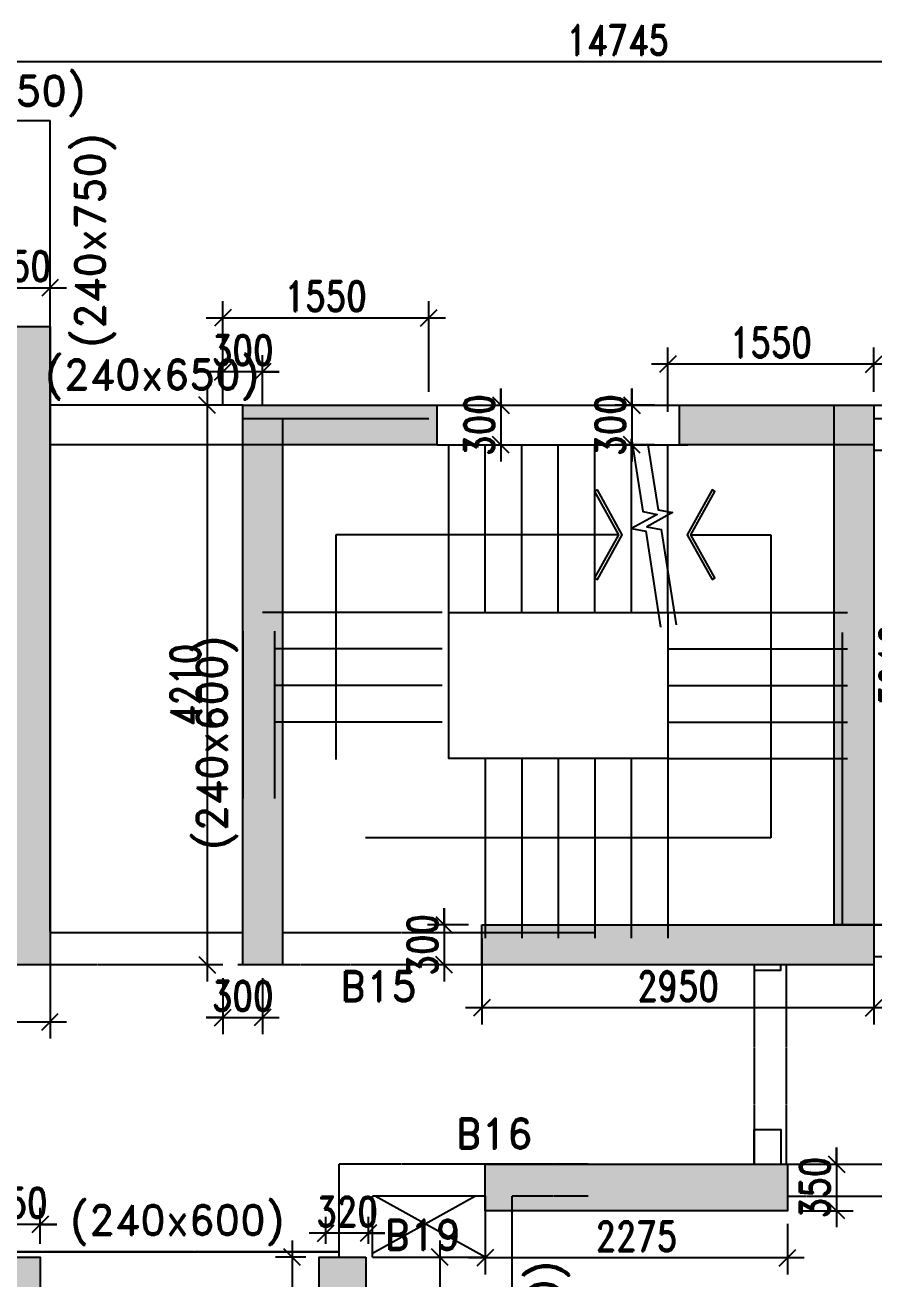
# Model space of a CAD drawing. Header units: millimetres. Extents: x 2061841 to 105821645, y -77612 to 48520811.
# Drawn here: x 105314706 to 105321094, y 48443313 to 48452745 of the extents above; entities that cross this region are included whole.
import ezdxf

# ---------------------------------------------------------------- set-up
doc = ezdxf.new("R2010")
doc.units = ezdxf.units.MM
doc.header["$LTSCALE"] = 10
doc.header["$MEASUREMENT"] = 0
doc.linetypes.add('$0$HIDDEN', pattern=[0.375, 0.25, -0.125])
for name, color, linetype in [('A-ANNO-SYMB', 211, 'Continuous'), ('A-FLOR-STRS', 211, 'Continuous'), ('AS-COLS', 2, 'Continuous'), ('DIM', 8, 'Continuous'), ('S-BEAM', 4, 'Continuous'), ('S-BEAMNO.', 4, 'Continuous'), ('S-CUTOUT', 6, 'Continuous'), ('S-OPENING', 6, 'Continuous'), ('xa_type A_Seventh floor plan$0$A-WALL', 3, 'Continuous')]:
    doc.layers.add(name, color=color, linetype=linetype)
doc.layers.add('S-STRCOL HATCH', color=33, linetype='Continuous', lineweight=9)
doc.styles.add('200', font='romand.shx', dxfattribs={"width": 0.8, "height": 225})
doc.styles.add('Calibri Lt', font='calibril.ttf')
doc.styles.add('RD', font='romand.shx', dxfattribs={"width": 0.9, "height": 225})
doc.dimstyles.new('Dim-0100', dxfattribs={"dimscale": 100, "dimtxt": 1.7, "dimasz": 1.3, "dimexe": 0.75, "dimexo": 0.5, "dimgap": 0.75, "dimtad": 1, "dimdec": 0, "dimrnd": 5, "dimzin": 1, "dimdsep": 46, "dimtxsty": 'Calibri Lt', "dimblk": 'ARCHTICK', "dimcen": 2, "dimdle": 0.75, "dimclrd": 62, "dimclre": 62, "dimclrt": 256, "dimazin": 2, "dimtfac": 1, "dimtdec": 0, "dimtix": 1, "dimtmove": 0, "dimatfit": 3, "dimfxl": 1, "dimlwd": -1, "dimlwe": -1, "dimarcsym": 0})
doc.dimstyles.new('GR1', dxfattribs={"dimtxt": 225, "dimasz": 125, "dimexe": 125, "dimexo": 100, "dimgap": 50, "dimtad": 1, "dimdec": 0, "dimzin": 3, "dimdsep": 46, "dimtxsty": '200', "dimblk1": 'OBLIQUE', "dimblk2": 'OBLIQUE', "dimsah": 1, "dimcen": 0.0625, "dimdle": 125, "dimclrd": 3, "dimclre": 3, "dimclrt": 2, "dimadec": 0, "dimazin": 0, "dimtfac": 1, "dimtdec": 0, "dimtix": 1, "dimtmove": 0, "dimatfit": 3, "dimfxl": 1, "dimtolj": 1, "dimtzin": 0, "dimarcsym": 0})

# ---------------------------------------------------------------- blocks, each defined once
blk = doc.blocks.new('_ArchTick')
at = {"color": 0, "linetype": 'ByBlock', "const_width": 0.15}
blk.add_lwpolyline([(-0.5, -0.5), (0.5, 0.5)], dxfattribs=at)
blk = doc.blocks.new('ST AR')
at = {"ltscale": 5}
blk.add_lwpolyline([(-3.97, 8.44), (-4.52, 8.13), (0, 0), (-4.52, -8.13), (-3.97, -8.44), (0.71, 0)], close=True, dxfattribs=at)
blk = doc.blocks.new('_Oblique')
at = {"color": 0, "linetype": 'ByBlock', "lineweight": -2}
blk.add_line((-0.5, -0.5), (0.5, 0.5), dxfattribs=at)
blk = doc.blocks.new('*D367')
at = {"layer": 'Defpoints', "color": 0, "transparency": 16777216}
for p in [(17719.9, 10310.5), (20669.5, 10310.5), (17719.9, 9686.2)]:
    blk.add_point(p, dxfattribs=at)
at = {"layer": 'DIM', "color": 3, "lineweight": -2, "transparency": 16777216}
for p, q in [((17719.9, 10210.5), (17719.9, 9561.2)), ((20669.5, 10210.5), (20669.5, 9561.2)), ((20794.5, 9686.2), (17594.9, 9686.2))]:
    blk.add_line(p, q, dxfattribs=at)
at = {"layer": 'DIM', "color": 3, "linetype": 'ByBlock', "lineweight": -2, "transparency": 16777216, "xscale": 125, "yscale": 125, "zscale": 125, "rotation": 180}
blk.add_blockref('_Oblique', (17719.9, 9686.2), dxfattribs=at)
at = {"layer": 'DIM', "color": 3, "linetype": 'ByBlock', "lineweight": -2, "transparency": 16777216, "xscale": 125, "yscale": 125, "zscale": 125}
blk.add_blockref('_Oblique', (20669.5, 9686.2), dxfattribs=at)
at = {"layer": 'DIM', "color": 2, "transparency": 16777216, "insert": (19194.7, 9848.7), "char_height": 225, "attachment_point": 5, "style": '200'}
blk.add_mtext('\\A1;2950', dxfattribs=at)
blk = doc.blocks.new('*D368')
at = {"layer": 'Defpoints', "color": 0, "transparency": 16777216}
for p in [(17719.9, 10310.5), (17434.9, 10010.5), (17719.9, 10010.5)]:
    blk.add_point(p, dxfattribs=at)
at = {"layer": 'DIM', "color": 3, "lineweight": -2, "transparency": 16777216}
for p, q in [((17434.9, 10435.5), (17434.9, 9885.5)), ((17434.9, 10310.5), (17434.9, 10435.5)), ((17619.9, 10310.5), (17309.9, 10310.5)), ((17619.9, 10010.5), (17309.9, 10010.5)), ((17434.9, 10010.5), (17434.9, 9885.5))]:
    blk.add_line(p, q, dxfattribs=at)
at = {"layer": 'DIM', "color": 3, "linetype": 'ByBlock', "lineweight": -2, "transparency": 16777216, "xscale": 125, "yscale": 125, "zscale": 125}
for p, rotation in [((17434.9, 10310.5), 270), ((17434.9, 10010.5), 90)]:
    blk.add_blockref('_Oblique', p, dxfattribs=dict(at, rotation=rotation))
at = {"layer": 'DIM', "color": 2, "transparency": 16777216, "insert": (17272.4, 10160.5), "char_height": 225, "attachment_point": 5, "rotation": 90, "style": '200'}
blk.add_mtext('\\A1;300', dxfattribs=at)
blk = doc.blocks.new('*D369')
at = {"layer": 'Defpoints', "color": 0, "transparency": 16777216}
for p in [(20019.5, 8510.5), (20019.5, 8160.5), (20387.8, 8160.5)]:
    blk.add_point(p, dxfattribs=at)
at = {"layer": 'DIM', "color": 3, "lineweight": -2, "transparency": 16777216}
for p, q in [((20387.8, 8635.5), (20387.8, 8035.5)), ((20387.8, 8510.5), (20387.8, 8635.5)), ((20119.5, 8510.5), (20512.8, 8510.5)), ((20119.5, 8160.5), (20512.8, 8160.5)), ((20387.8, 8160.5), (20387.8, 8035.5))]:
    blk.add_line(p, q, dxfattribs=at)
at = {"layer": 'DIM', "color": 3, "linetype": 'ByBlock', "lineweight": -2, "transparency": 16777216, "xscale": 125, "yscale": 125, "zscale": 125}
for p, rotation in [((20387.8, 8510.5), 270), ((20387.8, 8160.5), 90)]:
    blk.add_blockref('_Oblique', p, dxfattribs=dict(at, rotation=rotation))
at = {"layer": 'DIM', "color": 2, "transparency": 16777216, "insert": (20225.3, 8335.5), "char_height": 225, "attachment_point": 5, "rotation": 90, "style": '200'}
blk.add_mtext('\\A1;350', dxfattribs=at)
blk = doc.blocks.new('*D370')
at = {"layer": 'Defpoints', "color": 0, "transparency": 16777216}
for p in [(17744.5, 8160.5), (20019.5, 8160.5), (17744.5, 7805.1)]:
    blk.add_point(p, dxfattribs=at)
at = {"layer": 'DIM', "color": 3, "lineweight": -2, "transparency": 16777216}
for p, q in [((17744.5, 8060.5), (17744.5, 7680.1)), ((20019.5, 8060.5), (20019.5, 7680.1)), ((20144.5, 7805.1), (17619.5, 7805.1))]:
    blk.add_line(p, q, dxfattribs=at)
at = {"layer": 'DIM', "color": 3, "linetype": 'ByBlock', "lineweight": -2, "transparency": 16777216, "xscale": 125, "yscale": 125, "zscale": 125, "rotation": 180}
blk.add_blockref('_Oblique', (17744.5, 7805.1), dxfattribs=at)
at = {"layer": 'DIM', "color": 3, "linetype": 'ByBlock', "lineweight": -2, "transparency": 16777216, "xscale": 125, "yscale": 125, "zscale": 125}
blk.add_blockref('_Oblique', (20019.5, 7805.1), dxfattribs=at)
at = {"layer": 'DIM', "color": 2, "transparency": 16777216, "insert": (18882, 7967.6), "char_height": 225, "attachment_point": 5, "style": '200'}
blk.add_mtext('\\A1;2275', dxfattribs=at)
blk = doc.blocks.new('*D375')
at = {"layer": 'Defpoints', "color": 0, "transparency": 16777216}
for p in [(16545.1, 7990.4), (16545.1, 7810.5), (16865.1, 7810.5)]:
    blk.add_point(p, dxfattribs=at)
at = {"layer": 'DIM', "color": 3, "lineweight": -2, "transparency": 16777216}
for p, q in [((16545.1, 7910.5), (16545.1, 8115.4)), ((16865.1, 7910.5), (16865.1, 8115.4)), ((16990.1, 7990.4), (16420.1, 7990.4)), ((16545.1, 7990.4), (16420.1, 7990.4)), ((16865.1, 7990.4), (16990.1, 7990.4))]:
    blk.add_line(p, q, dxfattribs=at)
at = {"layer": 'DIM', "color": 3, "linetype": 'ByBlock', "lineweight": -2, "transparency": 16777216, "xscale": 125, "yscale": 125, "zscale": 125}
blk.add_blockref('_Oblique', (16545.1, 7990.4), dxfattribs=at)
at = {"layer": 'DIM', "color": 3, "linetype": 'ByBlock', "lineweight": -2, "transparency": 16777216, "xscale": 125, "yscale": 125, "zscale": 125, "rotation": 180}
blk.add_blockref('_Oblique', (16865.1, 7990.4), dxfattribs=at)
at = {"layer": 'DIM', "color": 2, "transparency": 16777216, "insert": (16705.1, 8152.9), "char_height": 225, "attachment_point": 5, "style": '200'}
blk.add_mtext('\\A1;320', dxfattribs=at)
blk = doc.blocks.new('*D376')
at = {"layer": 'Defpoints', "color": 0, "transparency": 16777216}
for p in [(16865.1, 7810.5), (16964.5, 5110.5), (17403.1, 5110.5)]:
    blk.add_point(p, dxfattribs=at)
at = {"layer": 'DIM', "color": 3, "lineweight": -2, "transparency": 16777216}
for p, q in [((17403.1, 7935.5), (17403.1, 4985.5)), ((16965.1, 7810.5), (17528.1, 7810.5)), ((17064.5, 5110.5), (17528.1, 5110.5))]:
    blk.add_line(p, q, dxfattribs=at)
at = {"layer": 'DIM', "color": 3, "linetype": 'ByBlock', "lineweight": -2, "transparency": 16777216, "xscale": 125, "yscale": 125, "zscale": 125}
for p, rotation in [((17403.1, 7810.5), 90), ((17403.1, 5110.5), 270)]:
    blk.add_blockref('_Oblique', p, dxfattribs=dict(at, rotation=rotation))
at = {"layer": 'DIM', "color": 2, "transparency": 16777216, "insert": (17240.6, 6460.5), "char_height": 225, "attachment_point": 5, "rotation": 90, "style": '200'}
blk.add_mtext('\\A1;2700', dxfattribs=at)
blk = doc.blocks.new('*D379')
at = {"layer": 'Defpoints', "color": 0, "transparency": 16777216}
for p in [(14045.1, 8056.9), (14045.1, 7810.5), (14395.1, 7810.5)]:
    blk.add_point(p, dxfattribs=at)
at = {"layer": 'DIM', "color": 3, "lineweight": -2, "transparency": 16777216}
for p, q in [((14045.1, 7910.5), (14045.1, 8181.9)), ((14395.1, 7910.5), (14395.1, 8181.9)), ((14520.1, 8056.9), (13920.1, 8056.9)), ((14045.1, 8056.9), (13920.1, 8056.9)), ((14395.1, 8056.9), (14520.1, 8056.9))]:
    blk.add_line(p, q, dxfattribs=at)
at = {"layer": 'DIM', "color": 3, "linetype": 'ByBlock', "lineweight": -2, "transparency": 16777216, "xscale": 125, "yscale": 125, "zscale": 125}
blk.add_blockref('_Oblique', (14045.1, 8056.9), dxfattribs=at)
at = {"layer": 'DIM', "color": 3, "linetype": 'ByBlock', "lineweight": -2, "transparency": 16777216, "xscale": 125, "yscale": 125, "zscale": 125, "rotation": 180}
blk.add_blockref('_Oblique', (14395.1, 8056.9), dxfattribs=at)
at = {"layer": 'DIM', "color": 2, "transparency": 16777216, "insert": (14220.1, 8219.4), "char_height": 225, "attachment_point": 5, "style": '200'}
blk.add_mtext('\\A1;350', dxfattribs=at)
blk = doc.blocks.new('*D418')
at = {"layer": 'Defpoints', "color": 0, "transparency": 16777216}
for p in [(15950, 14220.3), (15651.3, 10010.5), (15769.5, 10010.5)]:
    blk.add_point(p, dxfattribs=at)
at = {"layer": 'DIM', "color": 3, "lineweight": -2, "transparency": 16777216}
for p, q in [((15651.3, 14345.3), (15651.3, 9885.5)), ((15850, 14220.3), (15526.3, 14220.3)), ((15669.5, 10010.5), (15526.3, 10010.5))]:
    blk.add_line(p, q, dxfattribs=at)
at = {"layer": 'DIM', "color": 3, "linetype": 'ByBlock', "lineweight": -2, "transparency": 16777216, "xscale": 125, "yscale": 125, "zscale": 125}
for p, rotation in [((15651.3, 14220.3), 90), ((15651.3, 10010.5), 270)]:
    blk.add_blockref('_Oblique', p, dxfattribs=dict(at, rotation=rotation))
at = {"layer": 'DIM', "color": 2, "transparency": 16777216, "insert": (15488.8, 12115.4), "char_height": 225, "attachment_point": 5, "rotation": 90, "style": '200'}
blk.add_mtext('\\A1;4210', dxfattribs=at)
blk = doc.blocks.new('*D436')
at = {"layer": 'Defpoints', "color": 0, "transparency": 16777216}
for p in [(19119.5, 14529), (20669.5, 14220.3), (19119.5, 14070.3)]:
    blk.add_point(p, dxfattribs=at)
at = {"layer": 'DIM', "color": 3, "lineweight": -2, "transparency": 16777216}
for p, q in [((19119.5, 14170.3), (19119.5, 14654)), ((20669.5, 14320.3), (20669.5, 14654)), ((20794.5, 14529), (18994.5, 14529))]:
    blk.add_line(p, q, dxfattribs=at)
at = {"layer": 'DIM', "color": 3, "linetype": 'ByBlock', "lineweight": -2, "transparency": 16777216, "xscale": 125, "yscale": 125, "zscale": 125, "rotation": 180}
blk.add_blockref('_Oblique', (19119.5, 14529), dxfattribs=at)
at = {"layer": 'DIM', "color": 3, "linetype": 'ByBlock', "lineweight": -2, "transparency": 16777216, "xscale": 125, "yscale": 125, "zscale": 125}
blk.add_blockref('_Oblique', (20669.5, 14529), dxfattribs=at)
at = {"layer": 'DIM', "color": 2, "transparency": 16777216, "insert": (19894.5, 14691.5), "char_height": 225, "attachment_point": 5, "style": '200'}
blk.add_mtext('\\A1;1550', dxfattribs=at)
blk = doc.blocks.new('*D437')
at = {"layer": 'Defpoints', "color": 0, "transparency": 16777216}
for p in [(17319.5, 14220.3), (17319.5, 13920.3), (17862.3, 13920.3)]:
    blk.add_point(p, dxfattribs=at)
at = {"layer": 'DIM', "color": 3, "lineweight": -2, "transparency": 16777216}
for p, q in [((17862.3, 14345.3), (17862.3, 13795.3)), ((17862.3, 14220.3), (17862.3, 14345.3)), ((17419.5, 14220.3), (17987.3, 14220.3)), ((17419.5, 13920.3), (17987.3, 13920.3)), ((17862.3, 13920.3), (17862.3, 13795.3))]:
    blk.add_line(p, q, dxfattribs=at)
at = {"layer": 'DIM', "color": 3, "linetype": 'ByBlock', "lineweight": -2, "transparency": 16777216, "xscale": 125, "yscale": 125, "zscale": 125}
for p, rotation in [((17862.3, 14220.3), 270), ((17862.3, 13920.3), 90)]:
    blk.add_blockref('_Oblique', p, dxfattribs=dict(at, rotation=rotation))
at = {"layer": 'DIM', "color": 2, "transparency": 16777216, "insert": (17699.8, 14070.3), "char_height": 225, "attachment_point": 5, "rotation": 90, "style": '200'}
blk.add_mtext('\\A1;300', dxfattribs=at)
blk = doc.blocks.new('*D438')
at = {"layer": 'Defpoints', "color": 0, "transparency": 16777216}
for p in [(20369.5, 14220.3), (20369.5, 10310.5), (20985.7, 10310.5)]:
    blk.add_point(p, dxfattribs=at)
at = {"layer": 'DIM', "color": 3, "lineweight": -2, "transparency": 16777216}
for p, q in [((20985.7, 14345.3), (20985.7, 10185.5)), ((20469.5, 14220.3), (21110.7, 14220.3)), ((20469.5, 10310.5), (21110.7, 10310.5))]:
    blk.add_line(p, q, dxfattribs=at)
at = {"layer": 'DIM', "color": 3, "linetype": 'ByBlock', "lineweight": -2, "transparency": 16777216, "xscale": 125, "yscale": 125, "zscale": 125}
for p, rotation in [((20985.7, 14220.3), 90), ((20985.7, 10310.5), 270)]:
    blk.add_blockref('_Oblique', p, dxfattribs=dict(at, rotation=rotation))
at = {"layer": 'DIM', "color": 2, "transparency": 16777216, "insert": (20823.2, 12265.4), "char_height": 225, "attachment_point": 5, "rotation": 90, "style": '200'}
blk.add_mtext('\\A1;3910', dxfattribs=at)
blk = doc.blocks.new('*D442')
at = {"layer": 'Defpoints', "color": 0, "transparency": 16777216}
for p in [(15769.5, 14470.9), (15769.5, 14120.5), (16069.5, 14120.5)]:
    blk.add_point(p, dxfattribs=at)
at = {"layer": 'DIM', "color": 3, "lineweight": -2, "transparency": 16777216}
for p, q in [((15769.5, 14220.5), (15769.5, 14595.9)), ((16069.5, 14220.5), (16069.5, 14595.9)), ((16194.5, 14470.9), (15644.5, 14470.9)), ((15769.5, 14470.9), (15644.5, 14470.9)), ((16069.5, 14470.9), (16194.5, 14470.9))]:
    blk.add_line(p, q, dxfattribs=at)
at = {"layer": 'DIM', "color": 3, "linetype": 'ByBlock', "lineweight": -2, "transparency": 16777216, "xscale": 125, "yscale": 125, "zscale": 125}
blk.add_blockref('_Oblique', (15769.5, 14470.9), dxfattribs=at)
at = {"layer": 'DIM', "color": 3, "linetype": 'ByBlock', "lineweight": -2, "transparency": 16777216, "xscale": 125, "yscale": 125, "zscale": 125, "rotation": 180}
blk.add_blockref('_Oblique', (16069.5, 14470.9), dxfattribs=at)
at = {"layer": 'DIM', "color": 2, "transparency": 16777216, "insert": (15919.5, 14633.4), "char_height": 225, "attachment_point": 5, "style": '200'}
blk.add_mtext('\\A1;300', dxfattribs=at)
blk = doc.blocks.new('*D448')
at = {"layer": 'Defpoints', "color": 0, "transparency": 16777216}
for p in [(19119.5, 14220.3), (18848.5, 13920.3), (19119.5, 13920.3)]:
    blk.add_point(p, dxfattribs=at)
at = {"layer": 'DIM', "color": 3, "lineweight": -2, "transparency": 16777216}
for p, q in [((18848.5, 14345.3), (18848.5, 13795.3)), ((18848.5, 14220.3), (18848.5, 14345.3)), ((19019.5, 14220.3), (18723.5, 14220.3)), ((19019.5, 13920.3), (18723.5, 13920.3)), ((18848.5, 13920.3), (18848.5, 13795.3))]:
    blk.add_line(p, q, dxfattribs=at)
at = {"layer": 'DIM', "color": 3, "linetype": 'ByBlock', "lineweight": -2, "transparency": 16777216, "xscale": 125, "yscale": 125, "zscale": 125}
for p, rotation in [((18848.5, 14220.3), 270), ((18848.5, 13920.3), 90)]:
    blk.add_blockref('_Oblique', p, dxfattribs=dict(at, rotation=rotation))
at = {"layer": 'DIM', "color": 2, "transparency": 16777216, "insert": (18686, 14070.3), "char_height": 225, "attachment_point": 5, "rotation": 90, "style": '200'}
blk.add_mtext('\\A1;300', dxfattribs=at)
blk = doc.blocks.new('*D449')
at = {"layer": 'Defpoints', "color": 0, "transparency": 16777216}
for p in [(17319.5, 14877.1), (15769.5, 14220.3), (17319.5, 14220.3)]:
    blk.add_point(p, dxfattribs=at)
at = {"layer": 'DIM', "color": 3, "lineweight": -2, "transparency": 16777216}
for p, q in [((15769.5, 14320.3), (15769.5, 15002.1)), ((17319.5, 14320.3), (17319.5, 15002.1)), ((15644.5, 14877.1), (17444.5, 14877.1))]:
    blk.add_line(p, q, dxfattribs=at)
at = {"layer": 'DIM', "color": 3, "linetype": 'ByBlock', "lineweight": -2, "transparency": 16777216, "xscale": 125, "yscale": 125, "zscale": 125, "rotation": 180}
blk.add_blockref('_Oblique', (15769.5, 14877.1), dxfattribs=at)
at = {"layer": 'DIM', "color": 3, "linetype": 'ByBlock', "lineweight": -2, "transparency": 16777216, "xscale": 125, "yscale": 125, "zscale": 125}
blk.add_blockref('_Oblique', (17319.5, 14877.1), dxfattribs=at)
at = {"layer": 'DIM', "color": 2, "transparency": 16777216, "insert": (16544.5, 15039.6), "char_height": 225, "attachment_point": 5, "style": '200'}
blk.add_mtext('\\A1;1550', dxfattribs=at)
blk = doc.blocks.new('*D450')
at = {"layer": 'Defpoints', "color": 0, "transparency": 16777216}
for p in [(15769.5, 10010.5), (16069.5, 10010.5), (16069.5, 9613.4)]:
    blk.add_point(p, dxfattribs=at)
at = {"layer": 'DIM', "color": 3, "lineweight": -2, "transparency": 16777216}
for p, q in [((15769.5, 9910.5), (15769.5, 9488.4)), ((16069.5, 9910.5), (16069.5, 9488.4)), ((15644.5, 9613.4), (16194.5, 9613.4)), ((15769.5, 9613.4), (15644.5, 9613.4)), ((16069.5, 9613.4), (16194.5, 9613.4))]:
    blk.add_line(p, q, dxfattribs=at)
at = {"layer": 'DIM', "color": 3, "linetype": 'ByBlock', "lineweight": -2, "transparency": 16777216, "xscale": 125, "yscale": 125, "zscale": 125}
blk.add_blockref('_Oblique', (15769.5, 9613.4), dxfattribs=at)
at = {"layer": 'DIM', "color": 3, "linetype": 'ByBlock', "lineweight": -2, "transparency": 16777216, "xscale": 125, "yscale": 125, "zscale": 125, "rotation": 180}
blk.add_blockref('_Oblique', (16069.5, 9613.4), dxfattribs=at)
at = {"layer": 'DIM', "color": 2, "transparency": 16777216, "insert": (15919.5, 9775.9), "char_height": 225, "attachment_point": 5, "style": '200'}
blk.add_mtext('\\A1;300', dxfattribs=at)
blk = doc.blocks.new('*D453')
at = {"layer": 'Defpoints', "color": 0, "transparency": 16777216}
for p in [(14469.6, 15102.5), (14469.6, 14810.5), (14019.6, 14710.5)]:
    blk.add_point(p, dxfattribs=at)
at = {"layer": 'DIM', "color": 3, "lineweight": -2, "transparency": 16777216}
for p, q in [((14019.6, 14810.5), (14019.6, 15227.5)), ((14469.6, 14910.5), (14469.6, 15227.5)), ((13894.6, 15102.5), (14594.6, 15102.5)), ((14019.6, 15102.5), (13894.6, 15102.5)), ((14469.6, 15102.5), (14594.6, 15102.5))]:
    blk.add_line(p, q, dxfattribs=at)
at = {"layer": 'DIM', "color": 3, "linetype": 'ByBlock', "lineweight": -2, "transparency": 16777216, "xscale": 125, "yscale": 125, "zscale": 125}
blk.add_blockref('_Oblique', (14019.6, 15102.5), dxfattribs=at)
at = {"layer": 'DIM', "color": 3, "linetype": 'ByBlock', "lineweight": -2, "transparency": 16777216, "xscale": 125, "yscale": 125, "zscale": 125, "rotation": 180}
blk.add_blockref('_Oblique', (14469.6, 15102.5), dxfattribs=at)
at = {"layer": 'DIM', "color": 2, "transparency": 16777216, "insert": (14244.6, 15265), "char_height": 225, "attachment_point": 5, "style": '200'}
blk.add_mtext('\\A1;450', dxfattribs=at)
blk = doc.blocks.new('*D487')
at = {"layer": 'AS-COLS', "color": 3, "lineweight": -2, "transparency": 16777216}
for p, q in [((16291.6, 7935.5), (16291.6, 5285.5)), ((16395.1, 7810.5), (16166.6, 7810.5)), ((16395.1, 5410.5), (16166.6, 5410.5))]:
    blk.add_line(p, q, dxfattribs=at)
at = {"layer": 'Defpoints', "color": 0, "transparency": 16777216}
for p in [(16495.1, 7810.5), (16291.6, 5410.5), (16495.1, 5410.5)]:
    blk.add_point(p, dxfattribs=at)
at = {"layer": 'AS-COLS', "color": 3, "linetype": 'ByBlock', "lineweight": -2, "transparency": 16777216, "xscale": 125, "yscale": 125, "zscale": 125}
for p, rotation in [((16291.6, 7810.5), 90), ((16291.6, 5410.5), 270)]:
    blk.add_blockref('_Oblique', p, dxfattribs=dict(at, rotation=rotation))
at = {"layer": 'AS-COLS', "color": 2, "transparency": 16777216, "insert": (16129.1, 6610.5), "char_height": 225, "attachment_point": 5, "rotation": 90, "style": '200'}
blk.add_mtext('\\A1;2400', dxfattribs=at)
blk = doc.blocks.new('*D489')
at = {"color": 3, "lineweight": -2, "transparency": 16777216}
for p, q in [((14469.6, 10010.5), (14469.6, 9455.9)), ((12869.6, 9910.5), (12869.6, 9455.9)), ((12744.6, 9580.9), (14594.6, 9580.9))]:
    blk.add_line(p, q, dxfattribs=at)
at = {"layer": 'Defpoints', "color": 0, "transparency": 16777216}
for p in [(14469.6, 10110.5), (12869.6, 10010.5), (14469.6, 9580.9)]:
    blk.add_point(p, dxfattribs=at)
at = {"color": 3, "linetype": 'ByBlock', "lineweight": -2, "transparency": 16777216, "xscale": 125, "yscale": 125, "zscale": 125, "rotation": 180}
blk.add_blockref('_Oblique', (12869.6, 9580.9), dxfattribs=at)
at = {"color": 3, "linetype": 'ByBlock', "lineweight": -2, "transparency": 16777216, "xscale": 125, "yscale": 125, "zscale": 125}
blk.add_blockref('_Oblique', (14469.6, 9580.9), dxfattribs=at)
at = {"color": 2, "transparency": 16777216, "insert": (13669.6, 9743.4), "char_height": 225, "attachment_point": 5, "style": '200'}
blk.add_mtext('\\A1;1600', dxfattribs=at)
blk = doc.blocks.new('*D661')
at = {"layer": 'AS-COLS', "color": 3, "lineweight": -2, "transparency": 16777216}
for p, q in [((102563538.5, 48541991.2), (102563538.5, 48550609.2)), ((102548668.4, 48550484.2), (102563663.5, 48550484.2)), ((102548793.4, 48550407.8), (102548793.4, 48550359.2))]:
    blk.add_line(p, q, dxfattribs=at)
at = {"layer": 'Defpoints', "color": 0, "transparency": 16777216}
for p in [(102548793.4, 48550507.8), (102563538.5, 48550484.2), (102563538.5, 48541891.2)]:
    blk.add_point(p, dxfattribs=at)
at = {"layer": 'AS-COLS', "color": 3, "linetype": 'ByBlock', "lineweight": -2, "transparency": 16777216, "xscale": 125, "yscale": 125, "zscale": 125, "rotation": 180}
blk.add_blockref('_Oblique', (102548793.4, 48550484.2), dxfattribs=at)
at = {"layer": 'AS-COLS', "color": 3, "linetype": 'ByBlock', "lineweight": -2, "transparency": 16777216, "xscale": 125, "yscale": 125, "zscale": 125}
blk.add_blockref('_Oblique', (102563538.5, 48550484.2), dxfattribs=at)
at = {"layer": 'AS-COLS', "color": 2, "transparency": 16777216, "insert": (102556166, 48550646.7), "char_height": 225, "attachment_point": 5, "style": '200'}
blk.add_mtext('\\A1;14745', dxfattribs=at)
blk = doc.blocks.new('G$CDE8A9FAD')
at = {"layer": 'S-STRCOL HATCH'}
h = blk.add_hatch(color=256, dxfattribs=at)
h.dxf.hatch_style = 1
edge = h.paths.add_edge_path()
edge.add_line((14169.6, 10010.5), (12869.6, 10010.5))
edge.add_line((12869.6, 10010.5), (12869.6, 10360))
edge.add_line((12869.6, 10360), (14019.6, 10360))
edge.add_line((14019.6, 10360), (14019.6, 14810.5))
edge.add_line((14019.6, 14810.5), (14469.6, 14810.5))
edge.add_line((14469.6, 14810.5), (14469.6, 10010.5))
edge.add_line((14469.6, 10010.5), (14169.6, 10010.5))
h = blk.add_hatch(color=256, dxfattribs=at)
h.dxf.hatch_style = 1
h.paths.add_polyline_path([(14169.6, 10010.5), (14469.6, 10010.5), (14469.6, 14810.5), (14169.6, 14810.5), (14169.6, 10010.5)])
h = blk.add_hatch(color=256, dxfattribs=at)
h.dxf.hatch_style = 1
h.paths.add_polyline_path([(15919.9, 14220.3), (17381.6, 14220.3), (17381.6, 13920.3), (15919.9, 13920.3), (15919.9, 14220.3)])
h = blk.add_hatch(color=256, dxfattribs=at)
h.dxf.hatch_style = 1
h.paths.add_polyline_path([(20369.4, 14220.2), (19207, 14220), (19207, 13920), (20369.4, 13920.2), (20369.4, 14220.3)], is_closed=False)
h = blk.add_hatch(color=256, dxfattribs=at)
h.dxf.hatch_style = 1
h.paths.add_polyline_path([(20669.4, 14220.3), (20669.5, 10310.5), (20369.5, 10310.5), (20369.4, 14220.3), (20669.4, 14220.3)])
h = blk.add_hatch(color=256, dxfattribs=at)
h.dxf.hatch_style = 1
h.paths.add_polyline_path([(16219.9, 14120.5), (16219.9, 10010.5), (15919.9, 10010.5), (15919.9, 14120.5), (16219.9, 14120.5)])
h = blk.add_hatch(color=256, dxfattribs=at)
h.dxf.hatch_style = 1
h.paths.add_polyline_path([(17719.9, 10310.5), (20669.5, 10310.5), (20669.5, 10010.5), (17719.9, 10010.5), (17719.9, 10310.5)])
h = blk.add_hatch(color=256, dxfattribs=at)
h.dxf.hatch_style = 1
h.paths.add_polyline_path([(17744.5, 8510.5), (20019.5, 8510.5), (20019.5, 8160.5), (17744.5, 8160.5), (17744.5, 8510.5)])
h = blk.add_hatch(color=256, dxfattribs=at)
h.dxf.hatch_style = 1
h.paths.add_polyline_path([(16845.1, 7810.5), (16845.1, 5110.5), (14045.1, 5110.5), (14045.1, 7810.5), (14395.1, 7810.5), (14395.1, 5410.5), (16495.1, 5410.5), (16495.1, 7810.5)])
at = {"layer": 'AS-COLS', "color": 1, "elevation": 0}
blk.add_lwpolyline([(14169.6, 10010.5), (12869.6, 10010.5), (12869.6, 10360), (14019.6, 10360), (14019.6, 14810.5), (14469.6, 14810.5), (14469.6, 10010.5), (14169.6, 10010.5)], dxfattribs=at)
for points in [[(15919.9, 14220.3), (17381.6, 14220.3), (17381.6, 13920.3), (15919.9, 13920.3)], [(19207, 14220), (20669.5, 14220.3), (20669.5, 13920.3), (19207, 13920)], [(20669.4, 14220.3), (20669.5, 10310.5), (20369.5, 10310.5), (20369.4, 14220.3)], [(16219.9, 14120.5), (16219.9, 10010.5), (15919.9, 10010.5), (15919.9, 14120.5)], [(17719.9, 10310.5), (20669.5, 10310.5), (20669.5, 10010.5), (17719.9, 10010.5)], [(17744.5, 8510.5), (20019.5, 8510.5), (20019.5, 8160.5), (17744.5, 8160.5)], [(16845.1, 7810.5), (16845.1, 5110.5), (14045.1, 5110.5), (14045.1, 7810.5), (14395.1, 7810.5), (14395.1, 5410.5), (16495.1, 5410.5), (16495.1, 7810.5)]]:
    blk.add_lwpolyline(points, close=True, dxfattribs=at)
at = {"color": 6}
dim = blk.add_linear_dim(base=(14469.6, 9580.9), p1=(12869.6, 10010.5), p2=(14469.6, 10110.5), dimstyle='GR1', dxfattribs=at)
dim.commit()
dim.dimension.update_dxf_attribs({"geometry": '*D489', "text_midpoint": (13669.6, 9743.4)})
at = {"layer": 'AS-COLS', "color": 6}
dim = blk.add_linear_dim(base=(16291.6, 5410.5), p1=(16495.1, 7810.5), p2=(16495.1, 5410.5), angle=90, dimstyle='GR1', dxfattribs=at)
dim.commit()
dim.dimension.update_dxf_attribs({"geometry": '*D487', "text_midpoint": (16129.1, 6610.5)})
at = {"layer": 'DIM'}
for base, p1, p2, picture, middle in [((14469.6, 15102.5, 0), (14019.6, 14710.5), (14469.6, 14810.5), '*D453', (14244.6, 15265, 0)), ((17319.5, 14877.1), (15769.5, 14220.3), (17319.5, 14220.3), '*D449', (16544.5, 15039.6)), ((19119.5, 14529, 0), (20669.5, 14220.3), (19119.5, 14070.3), '*D436', (19894.5, 14691.5, 0)), ((15769.5, 14470.9, 0), (16069.5, 14120.5), (15769.5, 14120.5), '*D442', (15919.5, 14633.4, 0)), ((17719.9, 9686.2, 0), (20669.5, 10310.5, 0), (17719.9, 10310.5, 0), '*D367', (19194.7, 9848.7, 0)), ((16069.5, 9613.4), (15769.5, 10010.5), (16069.5, 10010.5), '*D450', (15919.5, 9775.9)), ((14045.1, 8056.9, 0), (14395.1, 7810.5), (14045.1, 7810.5), '*D379', (14220.1, 8219.4, 0)), ((16545.1, 7990.4, 0), (16865.1, 7810.5), (16545.1, 7810.5), '*D375', (16705.1, 8152.9, 0)), ((17744.5, 7805.1, 0), (20019.5, 8160.5), (17744.5, 8160.5), '*D370', (18882, 7967.6, 0))]:
    dim = blk.add_linear_dim(base=base, p1=p1, p2=p2, dimstyle='GR1', dxfattribs=at)
    dim.commit()
    dim.dimension.update_dxf_attribs({"geometry": picture, "text_midpoint": middle})
for base, p1, p2, picture, middle in [((15651.3, 10010.5, 0), (15950, 14220.3), (15769.5, 10010.5), '*D418', (15488.8, 12115.4, 0)), ((17862.3, 13920.3, 0), (17319.5, 14220.3), (17319.5, 13920.3), '*D437', (17699.8, 14070.3, 0)), ((18848.5, 13920.3, 0), (19119.5, 14220.3), (19119.5, 13920.3), '*D448', (18686, 14070.3, 0)), ((20985.7, 10310.5, 0), (20369.5, 14220.3), (20369.5, 10310.5, 0), '*D438', (20823.2, 12265.4, 0)), ((17434.9, 10010.5), (17719.9, 10310.5, 0), (17719.9, 10010.5, 0), '*D368', (17272.4, 10160.5)), ((20387.8, 8160.5, 0), (20019.5, 8510.5), (20019.5, 8160.5), '*D369', (20225.3, 8335.5, 0)), ((17403.1, 5110.5, 0), (16865.1, 7810.5), (16964.5, 5110.5), '*D376', (17240.6, 6460.5, 0))]:
    dim = blk.add_linear_dim(base=base, p1=p1, p2=p2, angle=90, dimstyle='GR1', dxfattribs=at)
    dim.commit()
    dim.dimension.update_dxf_attribs({"geometry": picture, "text_midpoint": middle})
blk = doc.blocks.new('TOWER-A TYPICAL FLOOR FRAMING PLAN N')
at = {"layer": 'A-ANNO-SYMB', "elevation": 0}
for points in [[(102556268.5, 48547646.2), (102556354.2, 48547100.2), (102556461.8, 48547079), (102556269.7, 48546973.2), (102556377.3, 48546952), (102556488.1, 48546231)], [(102556392.6, 48547600.9), (102556469.2, 48547113.1), (102556576.8, 48547091.9), (102556384.7, 48546986.1), (102556492.3, 48546964.9), (102556605.9, 48546247.2)]]:
    blk.add_lwpolyline(points, dxfattribs=at)
at = {"layer": 'A-FLOR-STRS', "ltscale": 0.5, "elevation": 0}
for points in [[(102556268.5, 48546341.6), (102556268.5, 48547646.2)], [(102554893.5, 48546341.6), (102554893.5, 48547601.2)], [(102555168.5, 48546341.6), (102555168.5, 48547601.2)], [(102555443.5, 48546341.6), (102555443.5, 48547601.1)], [(102555718.5, 48546341.6), (102555718.5, 48547601.1)], [(102555993.5, 48546342.7), (102555993.5, 48547601)], [(102556543.5, 48546341.6), (102556543.5, 48547600.9)], [(102554843.5, 48546341.7), (102553493.5, 48546341.7)], [(102556543.5, 48546341.3), (102557893.5, 48546341.3)], [(102554843.5, 48546066.3), (102553583.9, 48546066.3)], [(102556543.5, 48546066.3), (102557893.5, 48546066.3)], [(102554843.5, 48545791.5), (102553583.9, 48545791.5)], [(102556543.5, 48545791.3), (102557893.5, 48545791.3)], [(102554843.5, 48545516.7), (102553583.9, 48545516.7)], [(102556543.5, 48545516.3), (102557893.5, 48545516.3)], [(102556543.5, 48545331.6), (102556543.5, 48543981.6)], [(102555168.5, 48545241.4), (102555168.5, 48543891.4)], [(102555443.5, 48545241.4), (102555443.5, 48543891.4)], [(102555718.5, 48545241.5), (102555718.5, 48543891.5)], [(102555993.5, 48545241.4), (102555993.5, 48543891.4)], [(102556267.8, 48545241.4), (102556267.8, 48543891.4)], [(102556543.5, 48545241.4), (102556543.5, 48543891.4)], [(102556543.5, 48545241.3), (102557893.5, 48545241.3)]]:
    blk.add_lwpolyline(points, dxfattribs=at)
blk.add_lwpolyline([(102554893.5, 48546341.6), (102556543.5, 48546341.6), (102556543.5, 48545241.5), (102554893.5, 48545241.5)], close=True, dxfattribs=at)
at = {"layer": 'S-BEAM'}
for p, q in [((102550359, 48550041.2), (102551893.6, 48550041.2)), ((102551893.6, 48543941.1), (102551893.6, 48550041.2)), ((102553343.9, 48547900.9), (102551893.6, 48547900.9)), ((102554805.6, 48547900.6), (102556630.9, 48547900.6)), ((102553483.2, 48547801.2), (102554743.5, 48547801.2)), ((102558093.4, 48547801.2), (102560683.5, 48547801.2)), ((102553393.2, 48547601), (102551893.6, 48547602.2)), ((102554805.7, 48547601.2), (102556693.1, 48547600.9)), ((102553343.9, 48546201.2), (102553343.9, 48544940.9)), ((102553583.9, 48546201.2), (102553583.9, 48544940.9)), ((102557853.4, 48546190.9), (102557853.4, 48543991.2)), ((102553343.7, 48543931.2), (102551893.6, 48543931.2)), ((102555993.5, 48543931.2), (102554743.5, 48543931.2)), ((102555168.4, 48541951.2), (102554319.1, 48541951.2)), ((102554319.1, 48541491.2), (102554319.1, 48541951.2)), ((102555168.4, 48541951.2), (102555168.4, 48541491.2)), ((102554319.1, 48541491.2), (102555168.4, 48541491.2))]:
    blk.add_line(p, q, dxfattribs=at)
at = {"layer": 'S-BEAM', "linetype": '$0$HIDDEN'}
for p, q in [((102558093.4, 48547561.2), (102560683.5, 48547561.2)), ((102558093.4, 48546190.9), (102558093.4, 48543991.2)), ((102560683.5, 48543991.2), (102558093.4, 48543991.2, 0)), ((102554743.5, 48543931.2), (102553643.9, 48543931.2)), ((102553193.5, 48543691.2), (102546393.4, 48543691.2)), ((102555993.5, 48543691.2), (102553305.6, 48543691.2)), ((102557193.4, 48543691.2), (102557193.4, 48542191.2)), ((102557433.4, 48543691.2), (102557433.4, 48542191.2)), ((102559548.6, 48543751.2, 0), (102558093.4, 48543751.2, 0)), ((102555943.5, 48542191.2), (102554068.4, 48542191.2)), ((102554068.4, 48541491.2), (102554068.4, 48542191.2)), ((102557433.4, 48542191.2), (102559548.6, 48542191.2)), ((102555943.5, 48541951.2), (102555368.4, 48541951.2)), ((102555368.4, 48541951.2), (102555368.4, 48539031.2)), ((102557443.5, 48541951.2), (102559548.6, 48541951.2)), ((102554068.4, 48541531.2), (102547818.5, 48541531.2)), ((102547818.5, 48541531.2, 0), (102554063.8, 48541531.2))]:
    blk.add_line(p, q, dxfattribs=at)
at = {"layer": 'S-CUTOUT'}
for p, q in [((102555096.4, 48541951.2), (102554319.1, 48541519.3)), ((102555168.4, 48541491.2), (102554340.4, 48541951.2))]:
    blk.add_line(p, q, dxfattribs=at)
at = {"layer": 'xa_type A_Seventh floor plan$0$A-WALL', "color": 3, "elevation": 0}
for points in [[(102557193.4, 48543691.2), (102557193.4, 48543651), (102557393.4, 48543651), (102557393.4, 48543691.2)], [(102557193.4, 48542191.2), (102557193.4, 48542451), (102557393.4, 48542451), (102557393.4, 48542191.2)]]:
    blk.add_lwpolyline(points, dxfattribs=at)
at = {"layer": 'AS-COLS', "color": 6}
blk.add_blockref('G$CDE8A9FAD', (102537424, 48533680.7), dxfattribs=at)
at = {"layer": 'S-BEAMNO.', "color": 2, "style": 'RD'}
for s, rotation, p in [('(240x750)', 0.00028, (102550554.9, 48550152.4, 0)), ('(240x750)', 90.00028, (102552307.4, 48548338.1, 0)), ('(240x650)', 0.00028, (102551862.5, 48548017.5)), ('(240x600)', 90.00028, (102553223.9, 48544560.2)), ('(240x600)', 0.00028, (102552051.6, 48541658.8, 0)), ('(240x600)', 90.00028, (102555722.6, 48539856.7))]:
    blk.add_text(s, height=225, rotation=rotation, dxfattribs=at).set_placement(p)
at = {"layer": 'S-BEAMNO.', "color": 4, "style": 'RD'}
for s, p in [('B15', (102554077.2, 48543417.2)), ('B16', (102554945.8, 48542308.6)), ('B19', (102554409.3, 48541547.5))]:
    blk.add_text(s, height=225, rotation=0.00028, dxfattribs=at).set_placement(p)
at = {"layer": 'AS-COLS', "color": 6}
dim = blk.add_linear_dim(base=(102563538.5, 48550484.2), p1=(102548793.4, 48550507.8), p2=(102563538.5, 48541891.2), dimstyle='GR1', dxfattribs=at)
dim.commit()
dim.dimension.update_dxf_attribs({"geometry": '*D661', "text_midpoint": (102556166, 48550646.7)})
at = {"layer": 'A-ANNO-SYMB'}
for points in [[(102556170.9, 48546926), (102554045.4, 48546926), (102554045.4, 48545235.8)], [(102556716.4, 48546926), (102557317.9, 48546926), (102557317.9, 48544646), (102554268.7, 48544646)]]:
    blk.add_leader(points, dimstyle='Dim-0100', override={"dimasz": 0.4, "dimtad": 0, "dimclrd": 256, "dimldrblk": 'ST AR'}, dxfattribs=at)

msp = doc.modelspace()

# ---------------------------------------------------------------- block references
at = {"layer": 'S-OPENING'}
msp.add_blockref('TOWER-A TYPICAL FLOOR FRAMING PLAN N', (2763000.3, -98014.7), dxfattribs=at)

doc.saveas('drawing.dxf')
